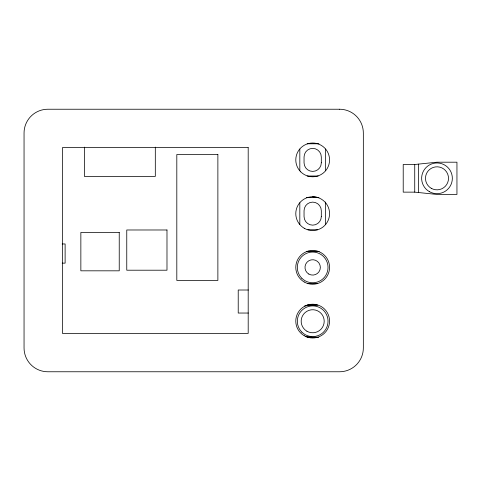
<?xml version="1.0" encoding="UTF-8"?>
<svg xmlns="http://www.w3.org/2000/svg" width="481" height="481" viewBox="0 0 481 481"><rect width="100%" height="100%" fill="white"/><g stroke="black" fill="none" stroke-linecap="round" stroke-linejoin="round"><path stroke-width="0.72" d="M414.73 164.502L436.995 162.199L456.95 162.199L456.95 194.444L436.995 194.444L414.73 192.141L403.216 192.141L403.216 164.502L414.73 164.502L414.73 192.141M304.575 305.97L312.68 305.128L317.857 305.128M307.167 143.777L318.927 143.777M307.167 176.022L318.188 176.022M312.68 196.747L317.051 197.318M306.433 197.511L318.927 197.511M307.906 229.756L317.454 229.756M62.193 243.957L65.115 243.957L65.115 263.143L62.193 263.143M307.906 251.244L317.454 251.244M306.499 251.347L319.222 251.347M307.251 283.592L317.725 283.592M248.334 290.013L238.221 290.013L238.221 313.041L248.334 313.041M307.167 304.978L316.72 304.978M307.167 337.223L317.454 337.223M318.596 337.373L312.68 337.373L305.315 336.61M418.566 164.105L418.566 192.538M325.535 149.026L325.535 170.773M325.535 202.014L325.535 224.507M299.819 149.026L299.819 170.773M299.819 202.76L299.819 224.507M155.315 147.126L155.315 176.401L84.385 176.401L84.385 147.126M339.544 109.235L47.847 109.235A23.797 23.797 0 0 0 24.05 133.033L24.05 347.967A23.797 23.797 0 0 0 47.847 371.765L339.544 371.765A23.797 23.797 0 0 0 363.341 347.967L363.341 133.033A23.797 23.797 0 0 0 339.544 109.235M248.196 147.619L62.434 147.619L62.434 333.381L248.196 333.381L248.196 147.619M217.875 154.527L176.81 154.527L176.81 280.417L217.875 280.417L217.875 154.527M166.985 229.984L126.762 229.984L126.762 270.208L166.985 270.208L166.985 229.984M119.234 232.437L80.856 232.437L80.856 270.821L119.234 270.821L119.234 232.437M321.314 162.776L321.314 157.022A8.634 8.634 0 0 0 312.68 148.382A8.634 8.634 0 0 0 304.046 157.022L304.046 162.776A8.634 8.634 0 0 0 312.68 171.41A8.634 8.634 0 0 0 321.314 162.776M321.314 216.51L321.314 210.756A8.634 8.634 0 0 0 312.68 202.116A8.634 8.634 0 0 0 304.046 210.756L304.046 216.51A8.634 8.634 0 0 0 312.68 225.15A8.634 8.634 0 0 0 321.314 216.51M304.232 228.259A16.889 16.889 0 0 0 329.569 213.63A16.889 16.889 0 0 0 304.232 199.008A16.889 16.889 0 0 0 304.232 228.259M304.232 281.992A16.889 16.889 0 0 0 329.569 267.37A16.889 16.889 0 0 0 304.232 252.741A16.889 16.889 0 0 0 304.232 281.992M304.232 335.726A16.889 16.889 0 0 0 329.569 321.104A16.889 16.889 0 0 0 304.232 306.475A16.889 16.889 0 0 0 304.232 335.726M300.739 171.843A16.889 16.889 0 0 0 328.992 164.268A16.889 16.889 0 0 0 308.309 143.585A16.889 16.889 0 0 0 300.739 171.843M301.815 278.265A15.35 15.35 0 0 0 327.501 271.386A15.35 15.35 0 0 0 308.694 252.579A15.35 15.35 0 0 0 301.815 278.265M308.832 274.062A7.678 7.678 0 0 0 320.346 267.412A7.678 7.678 0 0 0 308.832 260.762A7.678 7.678 0 0 0 308.832 274.062M429.317 191.618A15.35 15.35 0 0 0 452.344 178.325A15.35 15.35 0 0 0 429.317 165.025A15.35 15.35 0 0 0 429.317 191.618M431.235 188.293A11.514 11.514 0 0 0 448.508 178.325A11.514 11.514 0 0 0 431.235 168.35A11.514 11.514 0 0 0 431.235 188.293M301.827 332.106A15.35 15.35 0 0 0 327.513 325.222A15.35 15.35 0 0 0 308.712 306.421A15.35 15.35 0 0 0 301.827 332.106M306.926 331.223A11.514 11.514 0 0 0 324.2 321.254A11.514 11.514 0 0 0 306.926 311.279A11.514 11.514 0 0 0 306.926 331.223"/></g></svg>
